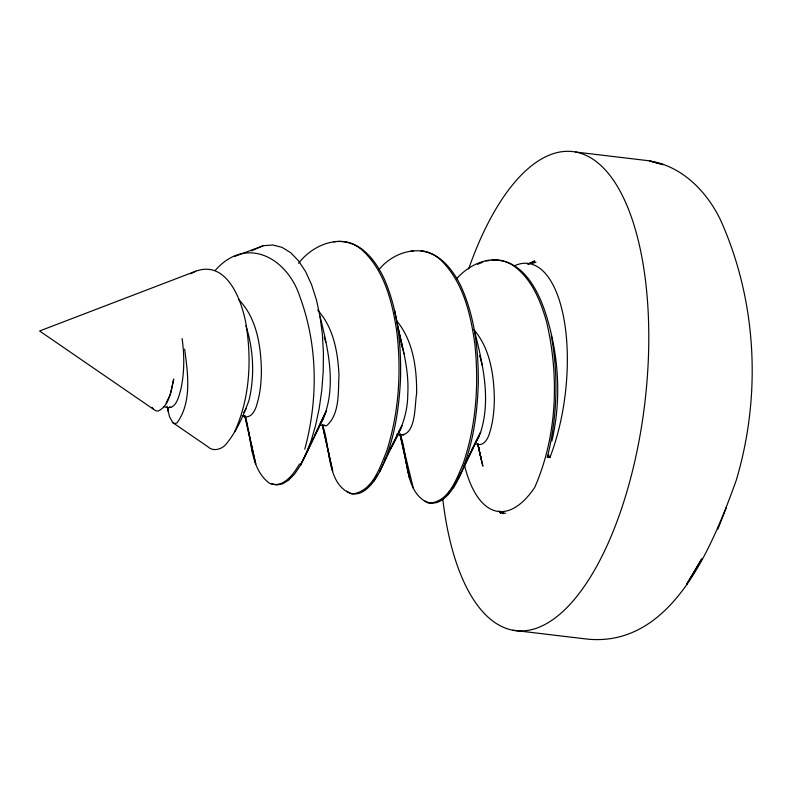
<?xml version="1.0" encoding="UTF-8"?>
<svg xmlns="http://www.w3.org/2000/svg" width="792" height="792" viewBox="0 0 792 792"><rect width="100%" height="100%" fill="white"/><g stroke="black" fill="none" stroke-linecap="round" stroke-linejoin="round"><path stroke-width="1.19" d="M551.885 440.976C561.231 400.802 559.043 358.756 547.44 319.295C540.005 293.495 523.789 258.222 491.981 260.192M514.255 265.914A124.918 52.43 -83.2 0 1 563.835 318.404A124.918 52.43 -83.2 0 1 549.896 457.548L547.331 457.241C557.281 417.532 558.637 375.675 551.262 335.412M304.772 449.193C318.166 399.762 317.909 345.609 300.079 297.317C287.872 258.38 246.817 234.779 215.355 270.26M513.107 630.264L586.842 639.055C672.477 647.975 712.889 544.777 736.174 480.556C761.587 395.574 757.023 301.326 720.631 220.216C707.018 191.634 681.962 165.894 649.509 160.994L663.25 164.657L649.212 160.796L575.487 152.014M271.022 483.496L276.675 484.991L282.605 483.872L288.654 480.16L294.664 473.933L300.455 465.31L305.88 454.459L311.157 440.669L315.652 425.146L319.245 408.157L321.79 390.179L323.215 371.567L323.413 352.757L322.364 334.254L320.017 316.424L316.414 299.792L311.583 284.724L305.603 271.616L298.594 260.855L290.654 252.668L281.992 247.332L272.755 244.985L263.172 245.718L234.402 256.509M717.899 529.056L726.413 507.484M167.003 406.147L169.488 416.701L172.814 422.671L207.979 446.817C213.246 451.806 221.374 449.49 225.77 444.54C236.462 431.769 243.342 415.929 248.975 400.366C254.866 375.863 253.519 349.658 245.916 325.68M313.592 437.649L300.455 465.31L323.403 418.483C336.58 385.734 328.254 349.262 320.017 316.424M425.057 501.059C440.609 509.563 452.955 489.793 458.845 477.992C472.408 448.826 477.121 416.414 478.269 384.516C478.685 350.955 474.903 316.533 460.726 285.754C452.727 269.547 439.778 252.836 420.562 250.609M547.331 457.241L548.45 454.786L549.896 457.548M234.6 431.779C249.945 398.297 251.876 359.766 245.956 323.799C241.808 300.425 226.967 259.825 195.782 271.191L39.6 330.987L153.48 409.246L155.776 410.761L158.251 411.008C169.765 405.514 171.102 390.149 173.715 379.081L170.478 394L166.082 403.385M346.648 491.198C360.657 500.821 373.973 482.932 379.665 471.735C393.812 443.48 398.772 411.632 400.455 380.368C401.475 346.421 398.119 311.642 384.763 280.111C376.378 261.132 360.419 239.847 337.283 241.461M305.88 454.459L326.195 411.097L314.642 435.442M390.03 449.41C400.247 432.838 407.722 414.335 407.751 394.634C409.197 371.428 403.059 348.747 397.633 326.433L403.999 353.836M458.845 477.992L480.605 432.363C491.179 399.099 482.724 363.587 474.497 330.878M379.665 471.735L402.029 425.571L389.921 449.48M456.994 480.269L453.242 487.882L460.974 472.418M464.508 465.023L480.605 432.363L463.736 466.894M384.486 460.3L385.595 458.123M246.253 408.187L243.728 412.563M472.438 448.658L479.19 435.956L473.972 445.688M449.074 492.228L447.332 495.475L449.084 492.208M471.656 450.024L472.814 447.856M323.403 418.483L320.344 423.116M399.019 431.155L400.554 428.71M299.475 464.023C293.584 474.17 283.308 488.615 269.726 483.457C248.906 468.161 252.202 437.54 244.916 415.523M476.15 441.065L477.695 438.867M298.584 263.33C313.167 243.857 343.57 232.046 363.32 251.143C384.882 271.814 392.297 302.395 396.703 330.907C401.593 371.24 399.01 412.83 386.516 451.608C379.784 467.834 372.349 491.782 351.945 494.01C325.552 484.605 330.957 445.797 322.384 425.057M378.893 269.765C393.881 250.807 424.443 242.401 442.589 261.875C463.627 283.645 470.735 314.602 474.794 343.669C479.091 383.813 476.249 425.165 463.231 463.548C456.529 478.992 448.579 502.762 428.442 503.098C403.346 491.931 408.474 455.38 400.118 434.155M456.657 278.695C470.349 263.102 494.653 252.658 513.483 265.746C531.947 279.002 540.738 301.207 546.718 322.334C559.291 376.655 557.281 436.006 534.689 487.476A124.918 52.43 -83.2 0 1 464.488 465.132M251.539 250.856L263.172 245.718M528.581 264.013L534.58 260.915L528.145 264.251M190.654 273.824L195.782 271.191M477.437 264.32L482.793 262.211M163.835 406.514C175.775 411.85 178.645 397.059 180.893 389.11C184.496 372.537 184.467 355.311 182.091 338.56M396.772 434.273C416.75 439.768 414.374 405.009 416.632 393.654C416.879 368.31 413.246 340.679 396.485 320.592M333.967 241.956L336.095 241.431M527.353 263.835L535.956 262.281L529.373 263.459M486.011 260.944L489.595 260.489M411.058 251.084L413.434 250.965M319.522 425.037L326.561 425.769C340.065 413.919 338.006 392 338.996 375.487C337.927 352.539 333.67 327.66 317.661 310.118M475.091 443.589C483.506 447.698 488.09 438.748 489.832 432.155C493.188 421.275 494.238 409.84 494.347 398.495C493.881 374.527 490.07 348.411 473.873 329.68M242.154 415.83C250.579 419.938 255.163 410.969 256.895 404.385C260.251 393.505 261.301 382.061 261.41 370.725C260.885 345.857 256.865 318.295 238.828 299.713M402.296 434.749L403.712 435.075M169.359 406.989L170.785 407.316M505.504 513.404L499.217 511.533L503.593 513.642L499.415 511.266M172.814 422.671L174.834 423.542L176.972 422.938C192.149 402.267 187.813 373.042 184.655 349.084M323.76 424.858L325.116 425.69M498.97 511.058L500.861 513.315L499.465 511.553M152.104 407.435L153.48 409.246M401.197 344.223L402.237 347.322L394.426 309.672M479.516 355.568L480.18 357.667M324.245 337.026L325.809 342.382M480.506 358.727L482.16 365.32M400.019 434.006L413.345 488.189M477.616 443.51L482.853 466.181L477.715 443.609M244.679 415.81L255.737 463.993L247.916 428.393M322.295 425.066L332.699 471.22L322.453 424.977M477.635 443.5L481.288 459.944L480.011 453.272M399.95 434.392L409.692 478.358L400.168 434.155M245.312 416.523L245.837 418.899M246.352 421.275L247.401 426.017M251.054 443.322L252.618 452.846M328.7 452.321L329.759 459.667M479.19 447.381L479.516 449.737M406.355 461.805L406.94 466.409M167.864 408.058L168.32 411.741M468.636 268.963A241.223 101.237 -83.2 0 1 629.412 211.642A241.223 101.237 -83.2 0 1 587.713 581.298A241.223 101.237 -83.2 0 1 442.738 498.613M377.259 474.477L373.963 481.001L377.289 474.467M701.613 559.093L686.654 584.318L701.613 559.093"/></g></svg>
